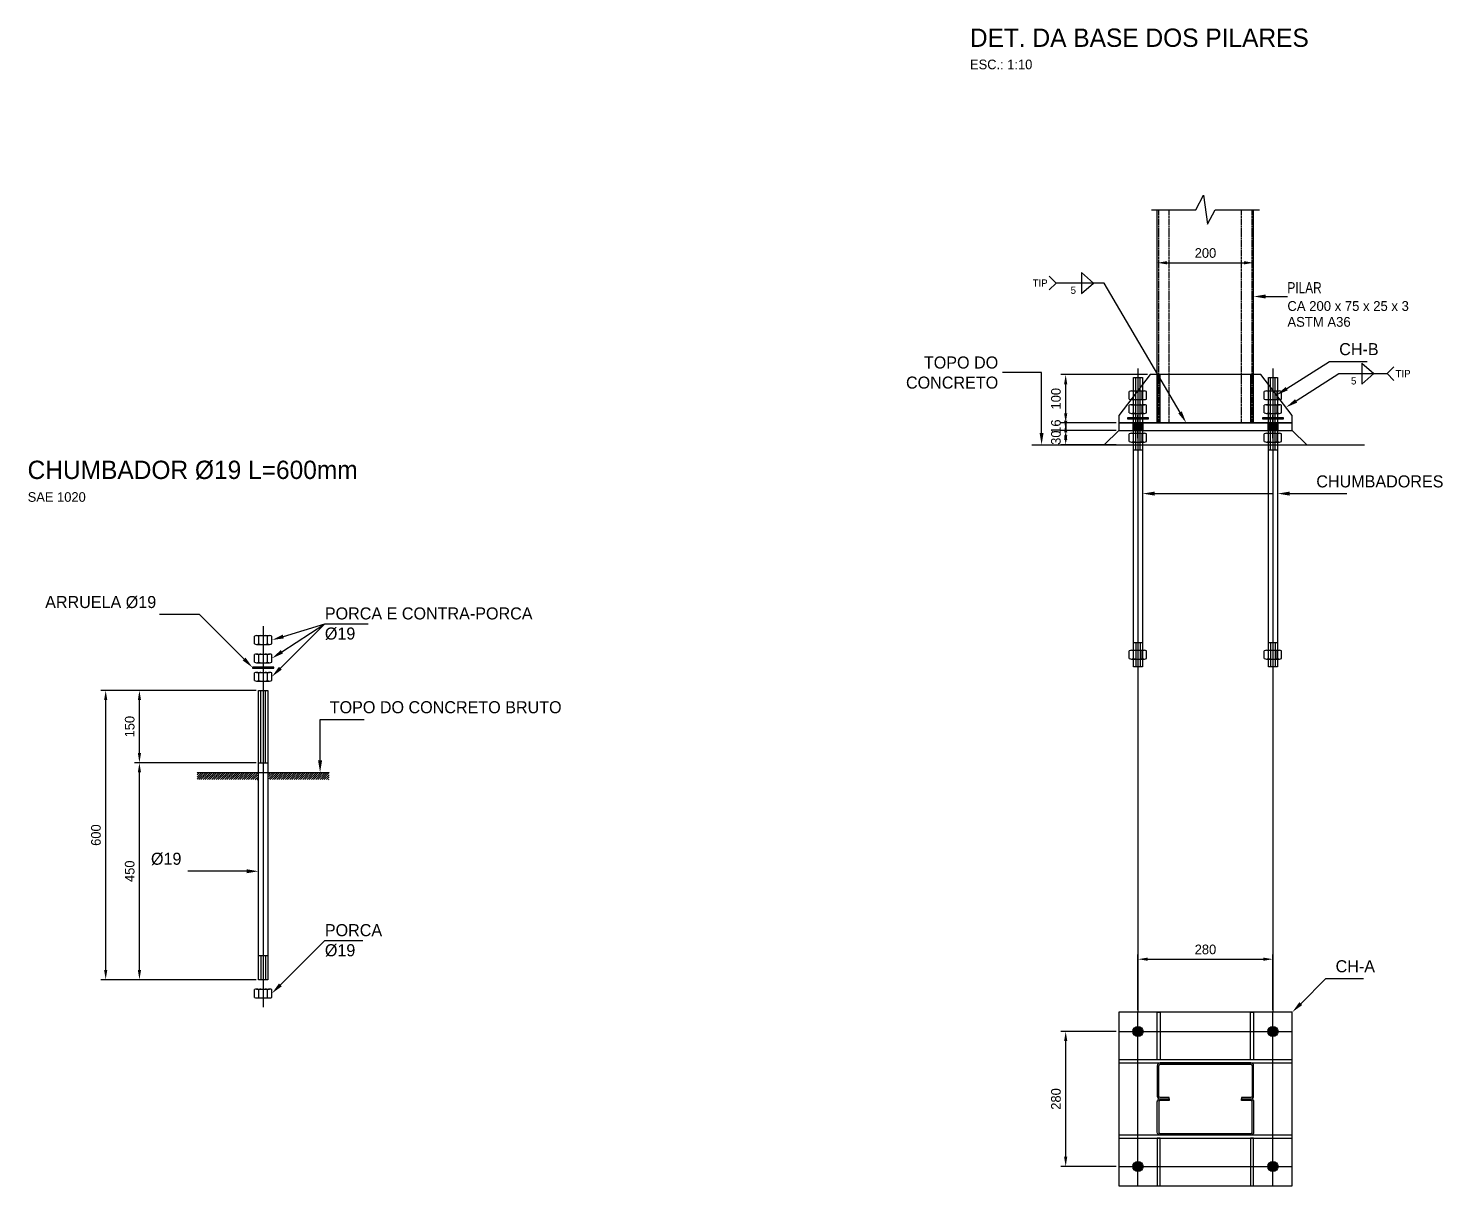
# Model space of a CAD drawing. Extents: x -2442 to 4210, y -1699 to 827.
# Drawn here: x -2442 to 492, y -1575 to 827 of the extents above; entities that cross this region are included whole.
import ezdxf

# ---------------------------------------------------------------- set-up
doc = ezdxf.new("R2010")
doc.units = 0
doc.header["$MEASUREMENT"] = 0
doc.linetypes.add('ACAD_ISO01W100', pattern=[5, 4, -1])
doc.layers.get('DEFPOINTS').update_dxf_attribs({"linetype": 'ACAD_ISO01W100'})
for name, color, linetype in [('DIM-1', 4, 'Continuous'), ('L-HIDDEN', 1, 'ACAD_ISO01W100'), ('LAYER0_HACHURAS', 1, 'Continuous'), ('LAYER0_TEXTOS', 3, 'Continuous'), ('Linhas de chamadas', 2, 'Continuous'), ('ORGANIZADO_CHU-CHUMBADOR', 1, 'Continuous'), ('ORGANIZADO_EIXO', 2, 'Continuous'), ('ORGANIZADO_G-SIMBOLO', 2, 'Continuous'), ('ORGANIZADO_PERFIL', 1, 'Continuous'), ('PECA_EQ_1', 5, 'Continuous'), ('PECA_EQ_10', 13, 'Continuous'), ('PECA_EQ_11', 14, 'Continuous'), ('PECA_EQ_12', 1, 'Continuous'), ('PECA_EQ_2', 3, 'Continuous'), ('PECA_EQ_3', 1, 'Continuous'), ('PECA_EQ_6', 6, 'Continuous'), ('PECA_EQ_8', 11, 'Continuous'), ('PECA_EQ_9', 12, 'Continuous'), ('REGUA120', 2, 'Continuous'), ('REGUA80', 4, 'Continuous')]:
    doc.layers.add(name, color=color, linetype=linetype)
doc.dimstyles.new('ISO-25', dxfattribs={"dimtxt": 2.5, "dimasz": 2.5, "dimexe": 1.25, "dimexo": 0.625, "dimtad": 1, "dimtxsty": 'STANDARD', "dimcen": 2.5, "dimclrt": 4, "dimazin": 3, "dimtfac": 1, "dimtmove": 0, "dimatfit": 3})
pattern_1 = [(45, (0, 0), (-2.245064, 2.245064), [])]

# ---------------------------------------------------------------- blocks, each defined once
blk = doc.blocks.new('*D0')
for p, q in [((-1969.5, -697.5), (-2221.7, -697.5)), ((-2211.7, -1127.5), (-2211.7, -717.5)), ((-1969.5, -1147.5), (-2221.7, -1147.5))]:
    blk.add_line(p, q)
for points in [[(-2211.7, -697.5), (-2208.4, -717.5), (-2215, -717.5)], [(-2211.7, -1147.5), (-2215, -1127.5), (-2208.4, -1127.5)]]:
    blk.add_trace(points)
at = {"layer": 'DEFPOINTS', "color": 0, "linetype": 'BYBLOCK'}
for p in [(-1964.5, -697.5), (-1964.5, -1147.5)]:
    blk.add_point(p, dxfattribs=at)
at = {"layer": 'REGUA80', "color": 4, "insert": (-2221.7, -922.5), "char_height": 20, "attachment_point": 8, "rotation": 90}
blk.add_mtext('450', dxfattribs=at)
blk = doc.blocks.new('*D1')
for p, q in [((-1969.5, -547.5), (-2221.7, -547.5)), ((-2211.7, -677.5), (-2211.7, -567.5)), ((-1969.5, -697.5), (-2221.7, -697.5))]:
    blk.add_line(p, q)
for points in [[(-2211.7, -547.5), (-2208.4, -567.5), (-2215, -567.5)], [(-2211.7, -697.5), (-2215, -677.5), (-2208.4, -677.5)]]:
    blk.add_trace(points)
at = {"layer": 'DEFPOINTS', "color": 0, "linetype": 'BYBLOCK'}
for p in [(-1964.5, -547.5), (-1964.5, -697.5)]:
    blk.add_point(p, dxfattribs=at)
at = {"layer": 'REGUA80', "color": 4, "insert": (-2221.7, -622.5), "char_height": 20, "attachment_point": 8, "rotation": 90}
blk.add_mtext('150', dxfattribs=at)
blk = doc.blocks.new('*D2')
for p, q in [((-1969.5, -547.5), (-2291.7, -547.5)), ((-2281.7, -1127.5), (-2281.7, -567.5)), ((-1969.5, -1147.5), (-2291.7, -1147.5))]:
    blk.add_line(p, q)
for points in [[(-2281.7, -547.5), (-2278.4, -567.5), (-2285, -567.5)], [(-2281.7, -1147.5), (-2285, -1127.5), (-2278.4, -1127.5)]]:
    blk.add_trace(points)
at = {"layer": 'DEFPOINTS', "color": 0, "linetype": 'BYBLOCK'}
for p in [(-1964.5, -547.5), (-1964.5, -1147.5)]:
    blk.add_point(p, dxfattribs=at)
at = {"layer": 'REGUA80', "color": 4, "insert": (-2291.7, -847.5), "char_height": 20, "attachment_point": 8, "rotation": 90}
blk.add_mtext('600', dxfattribs=at)
blk = doc.blocks.new('*D3')
for p, q in [((-100, 320), (-100, 350)), ((-80, 340), (80, 340)), ((100, 320), (100, 350))]:
    blk.add_line(p, q)
for points in [[(-100, 340), (-80, 343.3), (-80, 336.7)], [(100, 340), (80, 336.7), (80, 343.3)]]:
    blk.add_trace(points)
at = {"layer": 'DEFPOINTS', "color": 0}
for p in [(0, 350), (-100, 315), (100, 315)]:
    blk.add_point(p, dxfattribs=at)
at = {"layer": 'REGUA80', "color": 4, "insert": (0, 350), "char_height": 20, "attachment_point": 8}
blk.add_mtext('200', dxfattribs=at)
blk = doc.blocks.new('*D4')
for p, q in [((-185, -7.9), (-300, -7.9)), ((-290, -17.9), (-290, -27.9)), ((-185, -37.9), (-300, -37.9))]:
    blk.add_line(p, q)
for points in [[(-290, -7.9), (-286.7, -27.9), (-293.3, -27.9)], [(-290, -37.9), (-293.3, -17.9), (-286.7, -17.9)]]:
    blk.add_trace(points)
at = {"layer": 'DEFPOINTS', "color": 0, "linetype": 'BYBLOCK'}
for p in [(-180, -7.9), (-180, -37.9)]:
    blk.add_point(p, dxfattribs=at)
at = {"layer": 'REGUA80', "color": 4, "insert": (-300, -22.9), "char_height": 20, "attachment_point": 8, "rotation": 90}
blk.add_mtext('30', dxfattribs=at)
blk = doc.blocks.new('*D5')
for p, q in [((-185, 7.9), (-300, 7.9)), ((-290, 12.1), (-290, -12.1)), ((-185, -7.9), (-300, -7.9))]:
    blk.add_line(p, q)
for points in [[(-290, -7.9), (-293.3, 12.1), (-286.7, 12.1)], [(-290, 7.9), (-286.7, -12.1), (-293.3, -12.1)]]:
    blk.add_trace(points)
at = {"layer": 'DEFPOINTS', "color": 0, "linetype": 'BYBLOCK'}
for p in [(-180, 7.9), (-180, -7.9)]:
    blk.add_point(p, dxfattribs=at)
at = {"layer": 'REGUA80', "color": 4, "insert": (-300, 0), "char_height": 20, "attachment_point": 8, "rotation": 90}
blk.add_mtext('16', dxfattribs=at)
blk = doc.blocks.new('*D6')
for p, q in [((-120, 107.9), (-300, 107.9)), ((-290, 27.9), (-290, 87.9)), ((-185, 7.9), (-300, 7.9))]:
    blk.add_line(p, q)
for points in [[(-290, 107.9), (-286.7, 87.9), (-293.3, 87.9)], [(-290, 7.9), (-293.3, 27.9), (-286.7, 27.9)]]:
    blk.add_trace(points)
at = {"layer": 'DEFPOINTS', "color": 0, "linetype": 'BYBLOCK'}
for p in [(-115, 107.9), (-180, 7.9)]:
    blk.add_point(p, dxfattribs=at)
at = {"layer": 'REGUA80', "color": 4, "insert": (-300, 57.9), "char_height": 20, "attachment_point": 8, "rotation": 90}
blk.add_mtext('100', dxfattribs=at)
blk = doc.blocks.new('*D13')
for p, q in [((-185, -1255), (-300, -1255)), ((-290, -1515), (-290, -1275)), ((-185, -1535), (-300, -1535))]:
    blk.add_line(p, q)
for points in [[(-290, -1255), (-286.7, -1275), (-293.3, -1275)], [(-290, -1535), (-293.3, -1515), (-286.7, -1515)]]:
    blk.add_trace(points)
at = {"layer": 'DEFPOINTS', "color": 0, "linetype": 'BYBLOCK'}
for p in [(-180, -1255), (-180, -1535)]:
    blk.add_point(p, dxfattribs=at)
at = {"layer": 'REGUA80', "color": 4, "insert": (-300, -1395), "char_height": 20, "attachment_point": 8, "rotation": 90}
blk.add_mtext('280', dxfattribs=at)
blk = doc.blocks.new('*D14')
for p, q in [((-140, -1210), (-140, -1095)), ((-120, -1105), (120, -1105)), ((140, -1210), (140, -1095))]:
    blk.add_line(p, q)
for points in [[(-140, -1105), (-120, -1101.7), (-120, -1108.3)], [(140, -1105), (120, -1108.3), (120, -1101.7)]]:
    blk.add_trace(points)
at = {"layer": 'DEFPOINTS', "color": 0}
for p in [(0, -1095), (-140, -1215), (140, -1215)]:
    blk.add_point(p, dxfattribs=at)
at = {"layer": 'REGUA80', "color": 4, "insert": (0, -1095), "char_height": 20, "attachment_point": 8}
blk.add_mtext('280', dxfattribs=at)

msp = doc.modelspace()

# ---------------------------------------------------------------- hatches: boundary and pattern name
at = {"layer": 'LAYER0_HACHURAS'}
h = msp.add_hatch(dxfattribs=at)
h.set_pattern_fill('ANSI31', color=256, style=0)
h.set_pattern_definition(pattern_1)
h.paths.add_polyline_path([(-2092.16, -717.5), (-2092.16, -732.5), (-1967.025, -732.5), (-1967.025, -717.5)])
h = msp.add_hatch(dxfattribs=at)
h.set_pattern_fill('ANSI31', color=256, style=0)
h.set_pattern_definition(pattern_1)
h.paths.add_polyline_path([(-1817.84, -717.5), (-1817.84, -732.5), (-1942.975, -732.5), (-1942.975, -717.5)])

# ---------------------------------------------------------------- linework, layer by layer
at = {"layer": 'L-HIDDEN'}
for p, q in [((-97, 7.94), (-97, 450)), ((-75, 7.94), (-75, 450)), ((75, 7.94), (75, 450)), ((97, 7.94), (97, 450))]:
    msp.add_line(p, q, dxfattribs=at)
at = {"layer": 'Linhas de chamadas', "color": 4}
for p, q in [((-180, -7.94), (-210, -37.94)), ((180, -7.94), (210, -37.94))]:
    msp.add_line(p, q, dxfattribs=at)
at = {"layer": 'Linhas de chamadas'}
for p, q in [((-360, -37.94), (330, -37.94)), ((-2092.16, -717.5), (-1817.84, -717.5))]:
    msp.add_line(p, q, dxfattribs=at)
at = {"layer": 'Linhas de chamadas', "color": 255}
for points in [[(-52.643, 29.507), (-210, 297.94)], [(188.092, 53.362), (277, 109.94)]]:
    msp.add_lwpolyline(points, dxfattribs=at)
at = {"layer": 'Linhas de chamadas'}
for points in [[(125, 270), (170, 270)], [(168.592, 78.862), (257.5, 135.44), (335.5, 135.44)], [(-340, -12.94), (-340, 112.06), (-421, 112.06)], [(-105.475, -138.97), (140, -138.97)], [(174.525, -138.97), (210, -138.97), (293.25, -138.97)], [(-1994.585, -482.197), (-2086.907, -389.875), (-2169.907, -389.875)], [(-1919.331, -501.247), (-1827.008, -408.925), (-1737.009, -408.925)], [(-1916.082, -467.147), (-1827.008, -408.925)], [(-1913.111, -435.382), (-1827.008, -408.925)], [(-1836.89, -692.5), (-1836.89, -607.5), (-1745.391, -607.5)], [(-1989.525, -922.5), (-2034.525, -922.5), (-2111.525, -922.5)], [(-1919.331, -1158.397), (-1827.008, -1066.075), (-1748.258, -1066.075)], [(197.678, -1197.322), (250, -1145), (328, -1145)]]:
    msp.add_lwpolyline(points, dxfattribs=at)
for points in [[(100, 270), (125, 274.167), (125, 265.833)], [(147.5, 65.44), (166.355, 82.377), (170.829, 75.347)], [(-340, -37.94), (-344.167, -12.94), (-335.833, -12.94)], [(-130.475, -138.97), (-105.475, -134.803), (-105.475, -143.137)], [(149.525, -138.97), (174.525, -134.803), (174.525, -143.137)], [(-1937.008, -442.725), (-1914.335, -431.399), (-1911.887, -439.365)], [(-1937.008, -480.825), (-1918.362, -463.659), (-1913.802, -470.635)], [(-1976.907, -499.875), (-1997.531, -485.144), (-1991.639, -479.251)], [(-1937.008, -518.925), (-1922.277, -498.301), (-1916.384, -504.194)], [(-1836.89, -717.5), (-1841.057, -692.5), (-1832.723, -692.5)], [(-1964.525, -922.5), (-1989.525, -926.667), (-1989.525, -918.333)], [(-1937.008, -1176.075), (-1922.277, -1155.451), (-1916.384, -1161.344)], [(180, -1215), (194.731, -1194.376), (200.624, -1200.269)]]:
    msp.add_trace(points, dxfattribs=at)
at = {"layer": 'Linhas de chamadas', "color": 255}
for points in [[(-40, 7.94), (-56.238, 27.4), (-49.048, 31.615)], [(167, 39.94), (185.855, 56.877), (190.329, 49.847)], [(-150.525, -7.94), (-129.475, -7.94), (-150.525, 7.94), (-129.475, 7.94)], [(-150.525, -7.94), (-129.475, -7.94), (-150.525, 7.94), (-129.475, 7.94)], [(129.475, -7.94), (150.525, -7.94), (129.475, 7.94), (150.525, 7.94)], [(129.475, -7.94), (150.525, -7.94), (129.475, 7.94), (150.525, 7.94)]]:
    msp.add_trace(points, dxfattribs=at)
at = {"layer": 'ORGANIZADO_CHU-CHUMBADOR'}
for p, q in [((-157.992, 56.994), (-157.992, 73.186)), ((-153.494, 74.139), (-126.506, 74.139)), ((-148.996, 56.994), (-148.996, 73.186)), ((-131.004, 56.994), (-131.004, 73.186)), ((-122.008, 56.994), (-122.008, 73.186)), ((122.008, 56.994), (122.008, 73.186)), ((126.506, 74.139), (153.494, 74.139)), ((131.004, 56.994), (131.004, 73.186)), ((148.996, 56.994), (148.996, 73.186)), ((157.992, 56.994), (157.992, 73.186)), ((-157.992, 28.419), (-157.992, 44.611)), ((-153.494, 56.041), (-126.506, 56.041)), ((-153.494, 45.564), (-126.506, 45.564)), ((-148.996, 28.419), (-148.996, 44.611)), ((-131.004, 28.419), (-131.004, 44.611)), ((-122.008, 28.419), (-122.008, 44.611)), ((122.008, 28.419), (122.008, 44.611)), ((126.506, 56.041), (153.494, 56.041)), ((126.506, 45.564), (153.494, 45.564)), ((131.004, 28.419), (131.004, 44.611)), ((148.996, 28.419), (148.996, 44.611)), ((157.992, 28.419), (157.992, 44.611)), ((-153.494, 27.466), (-126.506, 27.466)), ((126.506, 27.466), (153.494, 27.466)), ((-157.992, -31.036), (-157.992, -14.844)), ((-153.494, -13.891), (-126.506, -13.891)), ((-148.996, -31.036), (-148.996, -14.844)), ((-131.004, -31.036), (-131.004, -14.844)), ((-122.008, -31.036), (-122.008, -14.844)), ((122.008, -31.036), (122.008, -14.844)), ((126.506, -13.891), (153.494, -13.891)), ((131.004, -31.036), (131.004, -14.844)), ((148.996, -31.036), (148.996, -14.844)), ((157.992, -31.036), (157.992, -14.844)), ((-153.494, -31.989), (-126.506, -31.989)), ((126.506, -31.989), (153.494, -31.989)), ((-1972.992, -450.821), (-1972.992, -434.629)), ((-1968.494, -433.676), (-1941.506, -433.676)), ((-1963.996, -450.821), (-1963.996, -434.629)), ((-1946.004, -450.821), (-1946.004, -434.629)), ((-1937.008, -450.821), (-1937.008, -434.629)), ((-1968.494, -451.774), (-1941.506, -451.774)), ((-157.992, -481.27), (-157.992, -465.078)), ((-153.494, -464.125), (-126.506, -464.125)), ((-148.996, -481.27), (-148.996, -465.078)), ((-131.004, -481.27), (-131.004, -465.078)), ((-122.008, -481.27), (-122.008, -465.078)), ((122.008, -481.27), (122.008, -465.078)), ((126.506, -464.125), (153.494, -464.125)), ((131.004, -481.27), (131.004, -465.078)), ((148.996, -481.27), (148.996, -465.078)), ((157.992, -481.27), (157.992, -465.078)), ((-1972.992, -488.921), (-1972.992, -472.729)), ((-1968.494, -471.776), (-1941.506, -471.776)), ((-1968.494, -489.874), (-1941.506, -489.874)), ((-1963.996, -488.921), (-1963.996, -472.729)), ((-1946.004, -488.921), (-1946.004, -472.729)), ((-1937.008, -488.921), (-1937.008, -472.729)), ((-153.494, -482.223), (-126.506, -482.223)), ((126.506, -482.223), (153.494, -482.223)), ((-1972.992, -527.021), (-1972.992, -510.829)), ((-1968.494, -509.876), (-1941.506, -509.876)), ((-1968.494, -527.974), (-1941.506, -527.974)), ((-1963.996, -527.021), (-1963.996, -510.829)), ((-1946.004, -527.021), (-1946.004, -510.829)), ((-1937.008, -527.021), (-1937.008, -510.829)), ((-1972.992, -1184.171), (-1972.992, -1167.979)), ((-1968.494, -1167.026), (-1941.506, -1167.026)), ((-1963.996, -1184.171), (-1963.996, -1167.979)), ((-1946.004, -1184.171), (-1946.004, -1167.979)), ((-1937.008, -1184.171), (-1937.008, -1167.979)), ((-1968.494, -1185.124), (-1941.506, -1185.124))]:
    msp.add_line(p, q, dxfattribs=at)
at = {"layer": 'ORGANIZADO_CHU-CHUMBADOR', "linetype": 'CONTINUOUS'}
for centre, start, end in [((-153.494, 63.042), 66.086832, 113.913168), ((-144.498, 63.042), 90, 113.913168), ((-135.502, 63.042), 66.086832, 90), ((-126.506, 63.042), 66.086832, 113.913168), ((126.506, 63.042), 66.086832, 113.913168), ((135.502, 63.042), 90, 113.913168), ((144.498, 63.042), 66.086832, 90), ((153.494, 63.042), 66.086832, 113.913168), ((-153.494, 67.138), 246.086832, 293.913168), ((-153.494, 34.467), 66.086832, 113.913168), ((-144.498, 67.138), 246.086832, 270), ((-144.498, 34.467), 90, 113.913168), ((-135.502, 67.138), 270, 293.913168), ((-135.502, 34.467), 66.086832, 90), ((-126.506, 67.138), 246.086832, 293.913168), ((-126.506, 34.467), 66.086832, 113.913168), ((126.506, 67.138), 246.086832, 293.913168), ((126.506, 34.467), 66.086832, 113.913168), ((135.502, 67.138), 246.086832, 270), ((135.502, 34.467), 90, 113.913168), ((144.498, 67.138), 270, 293.913168), ((144.498, 34.467), 66.086832, 90), ((153.494, 67.138), 246.086832, 293.913168), ((153.494, 34.467), 66.086832, 113.913168), ((-153.494, 38.563), 246.086832, 293.913168), ((-144.498, 38.563), 246.086832, 270), ((-135.502, 38.563), 270, 293.913168), ((-126.506, 38.563), 246.086832, 293.913168), ((126.506, 38.563), 246.086832, 293.913168), ((135.502, 38.563), 246.086832, 270), ((144.498, 38.563), 270, 293.913168), ((153.494, 38.563), 246.086832, 293.913168), ((-153.494, -24.988), 66.086832, 113.913168), ((-144.498, -24.988), 90, 113.913168), ((-135.502, -24.988), 66.086832, 90), ((-126.506, -24.988), 66.086832, 113.913168), ((126.506, -24.988), 66.086832, 113.913168), ((135.502, -24.988), 90, 113.913168), ((144.498, -24.988), 66.086832, 90), ((153.494, -24.988), 66.086832, 113.913168), ((-153.494, -20.892), 246.086832, 293.913168), ((-144.498, -20.892), 246.086832, 270), ((-135.502, -20.892), 270, 293.913168), ((-126.506, -20.892), 246.086832, 293.913168), ((126.506, -20.892), 246.086832, 293.913168), ((135.502, -20.892), 246.086832, 270), ((144.498, -20.892), 270, 293.913168), ((153.494, -20.892), 246.086832, 293.913168), ((-1968.494, -444.773), 66.086832, 113.913168), ((-1959.498, -444.773), 90, 113.913168), ((-1950.502, -444.773), 66.086832, 90), ((-1941.506, -444.773), 66.086832, 113.913168), ((-1968.494, -440.677), 246.086832, 293.913168), ((-1959.498, -440.677), 246.086832, 270), ((-1950.502, -440.677), 270, 293.913168), ((-1941.506, -440.677), 246.086832, 293.913168), ((-153.494, -475.222), 66.086832, 113.913168), ((-144.498, -475.222), 90, 113.913168), ((-135.502, -475.222), 66.086832, 90), ((-126.506, -475.222), 66.086832, 113.913168), ((126.506, -475.222), 66.086832, 113.913168), ((135.502, -475.222), 90, 113.913168), ((144.498, -475.222), 66.086832, 90), ((153.494, -475.222), 66.086832, 113.913168), ((-1968.494, -482.873), 66.086832, 113.913168), ((-1968.494, -478.777), 246.086832, 293.913168), ((-1959.498, -482.873), 90, 113.913168), ((-1959.498, -478.777), 246.086832, 270), ((-1950.502, -482.873), 66.086832, 90), ((-1950.502, -478.777), 270, 293.913168), ((-1941.506, -482.873), 66.086832, 113.913168), ((-1941.506, -478.777), 246.086832, 293.913168), ((-153.494, -471.126), 246.086832, 293.913168), ((-144.498, -471.126), 246.086832, 270), ((-135.502, -471.126), 270, 293.913168), ((-126.506, -471.126), 246.086832, 293.913168), ((126.506, -471.126), 246.086832, 293.913168), ((135.502, -471.126), 246.086832, 270), ((144.498, -471.126), 270, 293.913168), ((153.494, -471.126), 246.086832, 293.913168), ((-1968.494, -520.973), 66.086832, 113.913168), ((-1968.494, -516.877), 246.086832, 293.913168), ((-1959.498, -520.973), 90, 113.913168), ((-1959.498, -516.877), 246.086832, 270), ((-1950.502, -520.973), 66.086832, 90), ((-1950.502, -516.877), 270, 293.913168), ((-1941.506, -520.973), 66.086832, 113.913168), ((-1941.506, -516.877), 246.086832, 293.913168), ((-1968.494, -1178.123), 66.086832, 113.913168), ((-1959.498, -1178.123), 90, 113.913168), ((-1950.502, -1178.123), 66.086832, 90), ((-1941.506, -1178.123), 66.086832, 113.913168), ((-1968.494, -1174.027), 246.086832, 293.913168), ((-1959.498, -1174.027), 246.086832, 270), ((-1950.502, -1174.027), 270, 293.913168), ((-1941.506, -1174.027), 246.086832, 293.913168)]:
    msp.add_arc(centre, 11.096, start, end, dxfattribs=at)
at = {"layer": 'ORGANIZADO_EIXO'}
for p, q in [((-140, -23.82), (-140, 23.82)), ((-140, -23.82), (-140, 23.82)), ((140, -23.82), (140, 23.82)), ((140, -23.82), (140, 23.82)), ((-140, -7.94), (-140, -1215)), ((140, -7.94), (140, -1215)), ((-140, -1575), (-140, -1215)), ((140, -1575), (140, -1215)), ((-180, -1255), (180, -1255)), ((-180, -1535), (180, -1535))]:
    msp.add_line(p, q, dxfattribs=at)
for points in [[(-112, 450), (-20, 450), (-4, 480), (4, 420), (20, 450), (112, 450)], [(-140, 120.876), (-140, -517.224)], [(140, 120.876), (140, -517.224)], [(-1955, -414.15), (-1955, -1204.65)]]:
    msp.add_lwpolyline(points, dxfattribs=at)
at = {"layer": 'ORGANIZADO_G-SIMBOLO'}
for p, q in [((-310, 297.94), (-324.142, 312.082)), ((-310, 297.94), (-324.142, 283.798)), ((-210, 297.94), (-310, 297.94)), ((-257.35, 319.715), (-257.35, 276.165)), ((-257.35, 319.715), (-232.071, 297.94)), ((-257.35, 276.165), (-232.071, 297.94)), ((324.35, 131.715), (324.35, 88.165)), ((324.35, 131.715), (349.629, 109.94)), ((377, 109.94), (391.142, 124.082)), ((277, 109.94), (377, 109.94)), ((324.35, 88.165), (349.629, 109.94)), ((377, 109.94), (391.142, 95.798))]:
    msp.add_line(p, q, dxfattribs=at)
at = {"layer": 'ORGANIZADO_PERFIL'}
for p, q in [((-100, 7.94), (-100, 450)), ((100, 7.94), (100, 450)), ((-144.762, -48.174), (-144.762, 101.826)), ((-135.238, -48.174), (-135.238, 101.826)), ((135.238, -48.174), (135.238, 101.826)), ((144.762, -48.174), (144.762, 101.826)), ((-149.525, -48.174), (-130.475, -48.174)), ((130.475, -48.174), (149.525, -48.174)), ((-149.525, -448.174), (-130.475, -448.174)), ((-144.762, -448.174), (-144.762, -498.174)), ((-135.238, -448.174), (-135.238, -498.174)), ((130.475, -448.174), (149.525, -448.174)), ((135.238, -448.174), (135.238, -498.174)), ((144.762, -448.174), (144.762, -498.174)), ((-1959.762, -697.5), (-1959.762, -547.5)), ((-1950.238, -697.5), (-1950.238, -547.5)), ((-1964.525, -697.5), (-1945.475, -697.5)), ((-1964.525, -1097.5), (-1945.475, -1097.5)), ((-1959.762, -1097.5), (-1959.762, -1147.5)), ((-1950.238, -1097.5), (-1950.238, -1147.5))]:
    msp.add_line(p, q, dxfattribs=at)
at = {"layer": 'PECA_EQ_1'}
for points in [[(-180, -7.94), (180, -7.94), (180, 7.94), (-180, 7.94)], [(-150.525, -7.94), (-129.475, -7.94), (-129.475, 7.94), (-150.525, 7.94)], [(-150.525, -7.94), (-129.475, -7.94), (-129.475, 7.94), (-150.525, 7.94)], [(129.475, -7.94), (150.525, -7.94), (150.525, 7.94), (129.475, 7.94)], [(129.475, -7.94), (150.525, -7.94), (150.525, 7.94), (129.475, 7.94)], [(-180, -1575), (180, -1575), (180, -1215), (-180, -1215)]]:
    msp.add_lwpolyline(points, close=True, dxfattribs=at)
at = {"layer": 'PECA_EQ_1', "linetype": 'CONTINUOUS'}
for centre in [(-140, -1255), (140, -1255), (-140, -1535), (140, -1535)]:
    msp.add_circle(centre, 10.525, dxfattribs=at)
at = {"layer": 'PECA_EQ_10'}
for points in [[(-100, -1215), (-93.65, -1215), (-93.65, -1313.65), (-100, -1313.65)], [(93.65, -1215), (100, -1215), (100, -1313.65), (93.65, -1313.65)], [(-100, -1575), (-93.65, -1575), (-93.65, -1476.35), (-100, -1476.35)], [(93.65, -1575), (100, -1575), (100, -1476.35), (93.65, -1476.35)]]:
    msp.add_lwpolyline(points, close=True, dxfattribs=at)
at = {"layer": 'PECA_EQ_11'}
for points in [[(75, -1395), (94, -1395, 0.41421356), (100, -1389), (100, -1326, 0.41421356), (94, -1320), (-94, -1320, 0.41421356), (-100, -1326), (-100, -1389, 0.41421356), (-94, -1395), (-75, -1395), (-75, -1392), (-94, -1392, -0.41421356), (-97, -1389), (-97, -1326, -0.41421356), (-94, -1323), (94, -1323, -0.41421356), (97, -1326), (97, -1389, -0.41421356), (94, -1392), (75, -1392)], [(75, -1395), (94, -1395, -0.41421356), (100, -1401), (100, -1464, -0.41421356), (94, -1470), (-94, -1470, -0.41421356), (-100, -1464), (-100, -1401, -0.41421356), (-94, -1395), (-75, -1395), (-75, -1398), (-94, -1398, 0.41421356), (-97, -1401), (-97, -1464, 0.41421356), (-94, -1467), (94, -1467, 0.41421356), (97, -1464), (97, -1401, 0.41421356), (94, -1398), (75, -1398)]]:
    msp.add_lwpolyline(points, format="xyb", close=True, dxfattribs=at)
at = {"layer": 'PECA_EQ_12', "const_width": 10.525}
for points in [[(-145.262, -1255, 1), (-134.738, -1255, 1)], [(134.738, -1255, 1), (145.262, -1255, 1)], [(-145.262, -1535, 1), (-134.738, -1535, 1)], [(134.738, -1535, 1), (145.262, -1535, 1)]]:
    msp.add_lwpolyline(points, format="xyb", close=True, dxfattribs=at)
at = {"layer": 'PECA_EQ_2'}
msp.add_lwpolyline([(180, 7.94), (180, 22.94), (115, 107.94), (-115, 107.94), (-180, 22.94), (-180, 7.94)], close=True, dxfattribs=at)
at = {"layer": 'PECA_EQ_3'}
for points in [[(-130.475, 101.826), (-130.475, -498.174), (-149.525, -498.174), (-149.525, 101.826)], [(149.525, 101.826), (149.525, -498.174), (130.475, -498.174), (130.475, 101.826)], [(-1945.475, -547.5), (-1945.475, -1147.5), (-1964.525, -1147.5), (-1964.525, -547.5)]]:
    msp.add_lwpolyline(points, close=True, dxfattribs=at)
at = {"layer": 'PECA_EQ_6'}
for points in [[(-100, 7.94), (-93.65, 7.94), (-93.65, 107.94), (-100, 107.94)], [(93.65, 7.94), (100, 7.94), (100, 107.94), (93.65, 107.94)]]:
    msp.add_lwpolyline(points, close=True, dxfattribs=at)
at = {"layer": 'PECA_EQ_8'}
for points in [[(-161.907, 16.512), (-118.093, 16.512), (-118.093, 18.417), (-161.907, 18.417)], [(118.093, 16.512), (161.907, 16.512), (161.907, 18.417), (118.093, 18.417)], [(-1976.907, -500.828), (-1933.093, -500.828), (-1933.093, -498.923), (-1976.907, -498.923)]]:
    msp.add_lwpolyline(points, close=True, dxfattribs=at)
at = {"layer": 'PECA_EQ_9'}
for points in [[(-180, -1320), (180, -1320), (180, -1313.65), (-180, -1313.65)], [(-180, -1476.35), (180, -1476.35), (180, -1470), (-180, -1470)]]:
    msp.add_lwpolyline(points, close=True, dxfattribs=at)

# ---------------------------------------------------------------- texts
at = {"layer": 'DIM-1', "char_height": 15, "attachment_point": 5}
for s, insert in [('TIP', (-343, 297.94)), ('5', (-274.172, 282.877)), ('TIP', (410, 109.94)), ('5', (307.529, 94.877))]:
    msp.add_mtext(s, dxfattribs=dict(at, insert=insert))
at = {"layer": 'LAYER0_TEXTOS', "color": 4, "char_height": 25}
for s, insert, attachment_point in [('CH-B', (277.5, 147.94), 7), ('TOPO DO \\PCONCRETO', (-430, 112.06), 6), ('CHUMBADORES', (230, -126.47), 7), ('ARRUELA %%c19', (-2176.907, -377.375), 9), ('PORCA E CONTRA-PORCA\\P%%c19', (-1827.008, -408.925), 4), ('TOPO DO CONCRETO BRUTO', (-1816.89, -595), 7), ('%%c19', (-2124.525, -910), 9), ('PORCA\\P%%c19', (-1827.008, -1066.075), 4), ('CH-A', (270, -1132.5), 7)]:
    msp.add_mtext(s, dxfattribs=dict(at, insert=insert, attachment_point=attachment_point))
at = {"layer": 'REGUA120', "color": 2, "char_height": 38, "attachment_point": 7}
for s, insert in [('DET. DA BASE DOS PILARES', (-488.75, 787.419)), ('CHUMBADOR %%c19 L=600mm', (-2443.75, -110.081))]:
    msp.add_mtext(s, dxfattribs=dict(at, insert=insert))
at = {"layer": 'REGUA140', "color": 2, "linetype": 'CONTINUOUS', "width": 0.8}
msp.add_text('PILAR', height=23, dxfattribs=at).set_placement((170, 276.786))
at = {"layer": 'REGUA80', "color": 4, "char_height": 20, "attachment_point": 7}
for s, insert in [('ESC.: 1:10', (-488.503, 741.238)), ('SAE 1020', (-2443.503, -156.262))]:
    msp.add_mtext(s, dxfattribs=dict(at, insert=insert))
at = {"layer": 'REGUA80', "char_height": 20.3, "attachment_point": 7}
for s, insert in [('CA 200 x 75 x 25 x 3', (170, 239.841)), ('ASTM A36', (170, 206.95))]:
    msp.add_mtext(s, dxfattribs=dict(at, insert=insert))

# ---------------------------------------------------------------- dimensions: what is measured, and where the dimension line sits
at = {"layer": 'Linhas de chamadas'}
for base, p1, p2, text, picture, middle in [((-100, 340), (100, 315), (-100, 315), '200', '*D3', (0, 340)), ((-140, -1105), (140, -1215), (-140, -1215), '280', '*D14', (0, -1105))]:
    dim = msp.add_linear_dim(base=base, p1=p1, p2=p2, text=text, dimstyle='ISO-25', override={"dimtxt": 20, "dimasz": 20, "dimgap": 10}, dxfattribs=at)
    dim.commit()
    dim.dimension.update_dxf_attribs({"geometry": picture, "text_midpoint": middle})
for base, p1, p2, text, picture, middle in [((-290, 107.94), (-180, 7.94), (-115, 107.94), '100', '*D6', (-290, 57.94)), ((-290, 7.94), (-180, -7.94), (-180, 7.94), '16', '*D5', (-290, 0)), ((-290, -7.94), (-180, -37.94), (-180, -7.94), '30', '*D4', (-290, -22.94)), ((-2281.685, -547.5), (-1964.525, -1147.5), (-1964.525, -547.5), '600', '*D2', (-2281.685, -847.5)), ((-2211.685, -547.5), (-1964.525, -697.5), (-1964.525, -547.5), '150', '*D1', (-2211.685, -622.5)), ((-2211.685, -697.5), (-1964.525, -1147.5), (-1964.525, -697.5), '450', '*D0', (-2211.685, -922.5)), ((-290, -1255), (-180, -1535), (-180, -1255), '280', '*D13', (-290, -1395))]:
    dim = msp.add_linear_dim(base=base, p1=p1, p2=p2, angle=90, text=text, dimstyle='ISO-25', override={"dimtxt": 20, "dimasz": 20, "dimgap": 10}, dxfattribs=at)
    dim.commit()
    dim.dimension.update_dxf_attribs({"geometry": picture, "text_midpoint": middle, "dimtype": 160})

doc.saveas('drawing.dxf')
